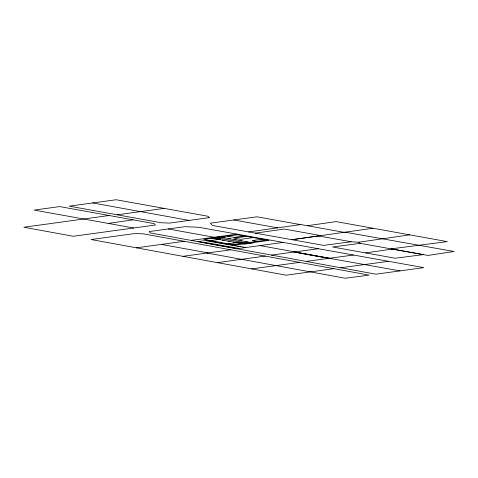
<?xml version="1.0" encoding="UTF-8"?>
<svg xmlns="http://www.w3.org/2000/svg" width="478" height="478" viewBox="0 0 478 478"><rect width="100%" height="100%" fill="white"/><g stroke="black" fill="none" stroke-linecap="round" stroke-linejoin="round"><path stroke-width="0.72" d="M108.225 223.423L133.111 219.826L154.322 223.662L155.475 225.013L73.259 236.275L23.9 227.253L109.074 215.494L133.111 219.826M318.563 235.935L351.187 241.749L358.596 242.244L409.706 234.847M365.586 252.91L392.342 249.08L423.424 254.625L395.204 258.222L332.574 246.989L360.203 243.356L427.935 255.425L454.1 251.5L345.068 232.189M164.181 208.384L117.182 214.801M248.62 231.932L300.853 224.552L344.064 232.332M307.27 225.706L336.213 221.619L447.271 241.611L391.094 248.859M255.389 233.144L284.308 229.052L320.84 235.606L291.927 239.699L373.007 228.239M340.772 267.752L388.614 261.329M168.214 228.962L184.855 226.68L198.836 227.289L423.735 267.632L375.965 274.187L150.289 232.923L149.136 231.573L168.214 228.962L214.114 237.267M207.129 253.023L345.295 278.256L369.147 275.113L143.573 233.867L135.178 233.491L91.095 239.532L136.409 247.819L184.209 241.294M191.194 240.404L237.028 234.136M216.594 239.06L225.078 237.901M210.457 240.595L220.585 239.215L213.893 238.014M244.282 235.977L234.16 237.357L227.474 236.162M246.582 236.389L233.85 238.128L240.607 239.341L253.334 237.602M203.55 242.621L212.041 241.462M222.222 240.07L230.707 238.91M209.179 243.631L217.669 242.471M227.851 241.079L236.335 239.92M214.807 244.64L223.298 243.481M233.479 242.089L241.964 240.93M228.466 243.828L238.594 242.448L243.26 243.284M262.297 239.209L252.169 240.589L256.835 241.426M220.436 245.65L228.92 244.491M239.108 243.099L247.592 241.94M233.133 244.664L266.963 240.046M226.064 246.66L234.549 245.501M231.693 247.67L240.177 246.511M236.819 248.751L283.173 242.418M136.409 247.819L182.937 256.322L230.737 249.803M271.486 255.085L318.318 248.721M217.347 262.619L265.153 256.094M251.739 268.905L299.545 262.386M333.937 268.672L286.131 275.191L182.937 256.322M306.117 261.418L353.469 255.025M351.187 241.749L323.57 245.375L212.381 225.431L210.416 223.184L256.991 216.803L300.447 224.606M298.756 252.886L400.038 270.883M189.091 220.406L92.708 202.947M233.79 219.982L277.569 227.839M109.074 215.494L59.72 206.586L34.165 210.093L133.661 228M245.806 247.52L206.412 240.452L197.922 241.611L237.321 248.68M329.73 258.228L259.996 245.584M294.036 252.02L328.715 258.365M161.409 244.407L207.936 252.91M358.596 242.244L360.203 243.356M209.262 217.639L169.463 223.101L161.086 222.73L69.232 206.149L116.184 199.744L208.103 216.289L209.262 217.639M219.456 236.891L210.965 238.05L244.736 244.109L253.221 242.949L219.456 236.891M237.596 234.776L203.771 239.394L235.152 245.029L268.983 240.41L237.596 234.776"/></g></svg>
